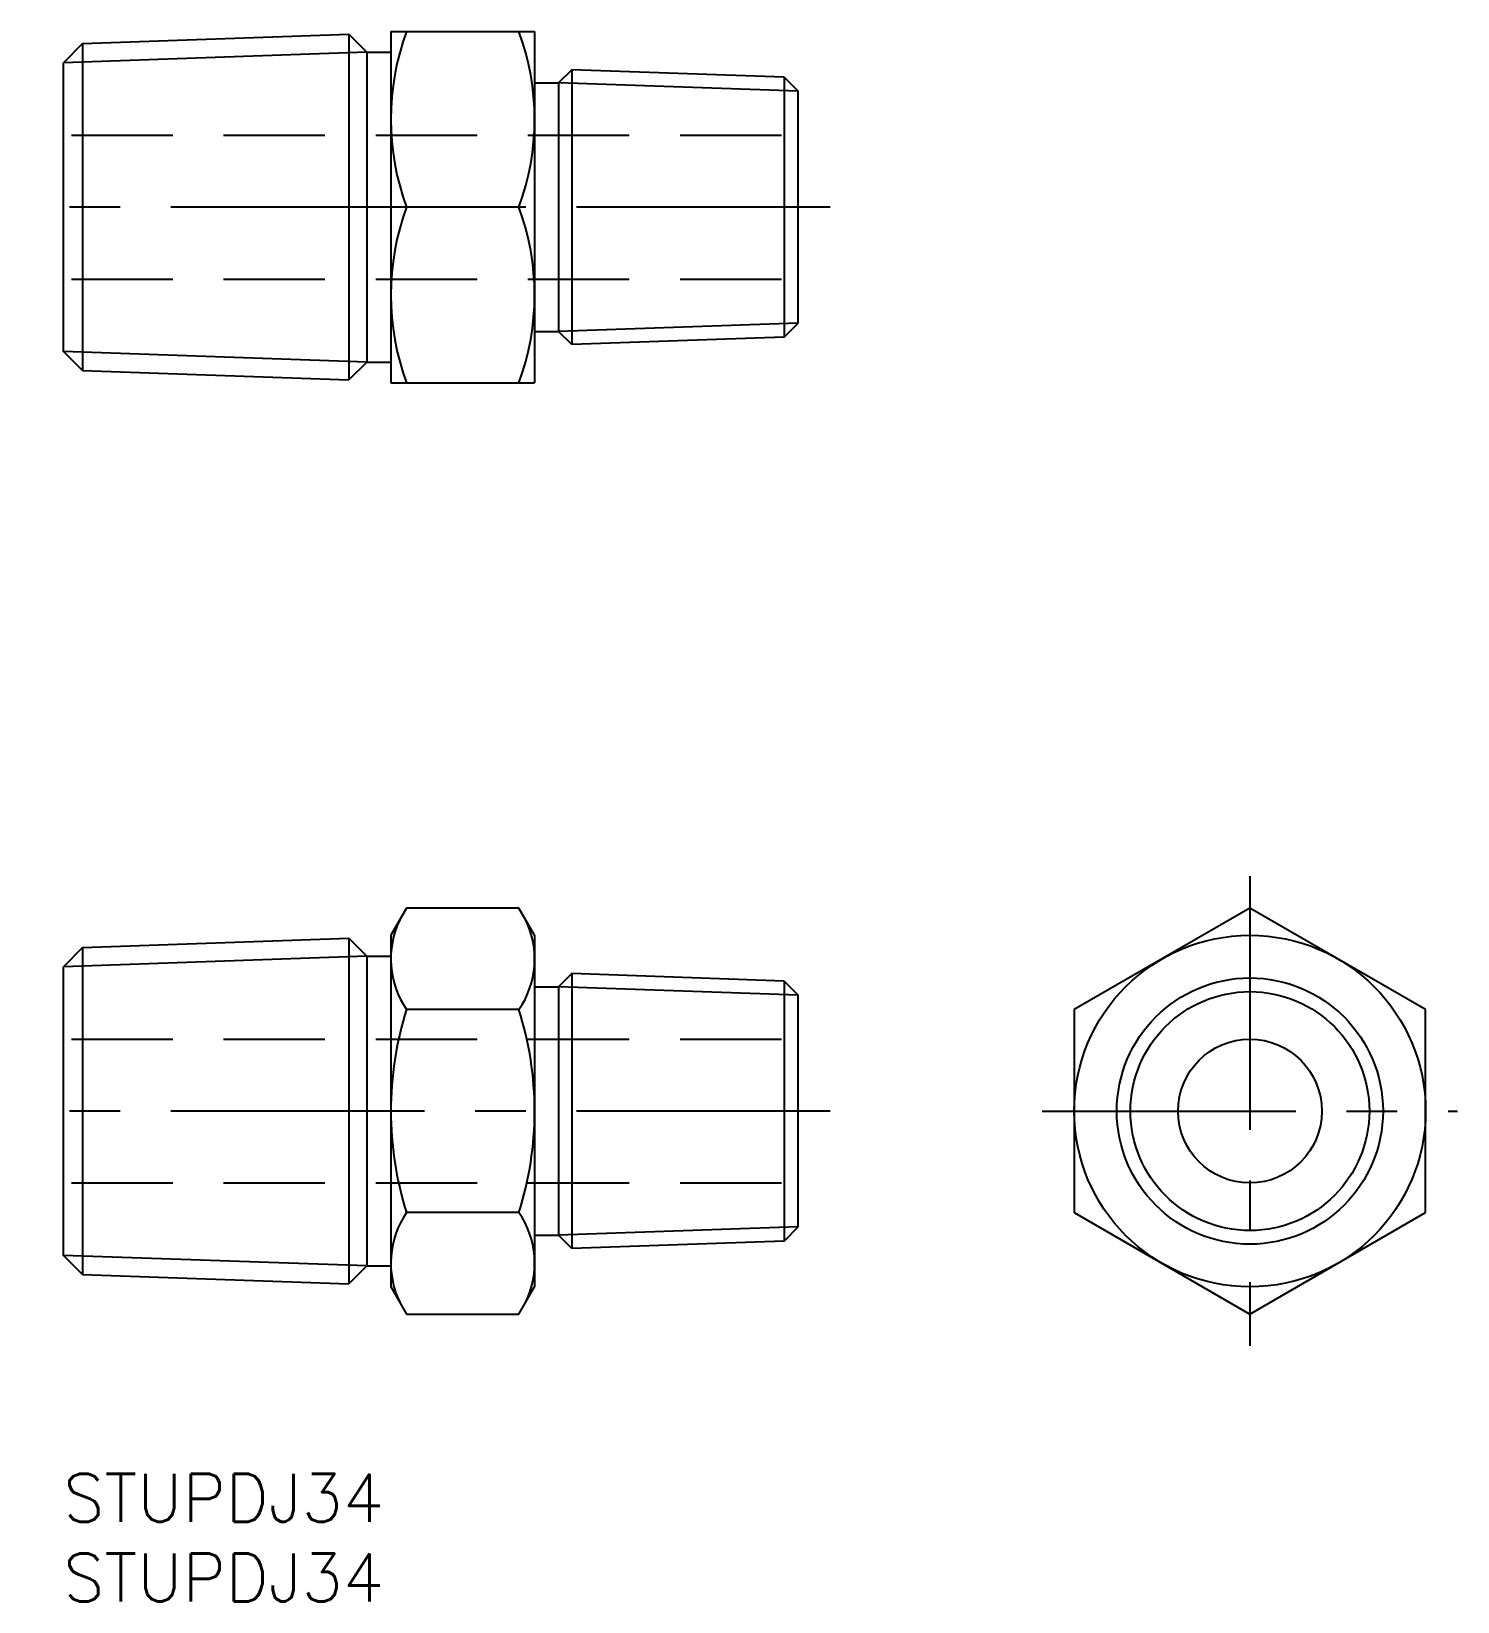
# Model space of a CAD drawing. Extents: x -2 to 87.3, y -8 to 90.3.
import ezdxf

# ---------------------------------------------------------------- set-up
doc = ezdxf.new("R2010")
doc.units = 0
doc.header["$LTSCALE"] = 0.5
doc.linetypes.add('CENTER', pattern=[50.8, 31.75, -6.35, 6.35, -6.35])
doc.linetypes.add('DASHED', pattern=[19.05, 12.7, -6.35])
for name, color, linetype in [('MSM_CENTER', 1, 'CENTER'), ('MSM_CONTINUOUS', 7, 'CONTINUOUS'), ('MSM_DASHED', 4, 'DASHED'), ('MSM_NARROW', 5, 'CONTINUOUS'), ('MSM_PART_NUMBER', 7, 'CONTINUOUS')]:
    doc.layers.add(name, color=color, linetype=linetype)
doc.styles.get("Standard").update_dxf_attribs({"font": 'txt.shx', "height": 3, "bigfont": 'bigfont.shx'})

# ---------------------------------------------------------------- blocks, each defined once
blk = doc.blocks.new('*U10')
at = {"layer": 'MSM_PART_NUMBER'}
blk.add_text('STUPDJ34', height=3, dxfattribs=at).set_placement((0, -3))
blk = doc.blocks.new('*U11')
at = {"layer": 'MSM_PART_NUMBER'}
blk.add_text('STUPDJ34', height=3, dxfattribs=at).set_placement((0, -8))

msp = doc.modelspace()

# ---------------------------------------------------------------- linework, layer by layer
at = {"layer": 'MSM_CENTER'}
for p, q in [((48, 79.279), (-2, 79.279)), ((74.273, 37.403), (74.273, 8)), ((48, 22.702), (-2, 22.702)), ((61.273, 22.702), (87.273, 22.702))]:
    msp.add_line(p, q, dxfattribs=at)
at = {"layer": 'MSM_CONTINUOUS'}
for p, q in [((1.204, 89.514), (0, 88.31)), ((1.204, 89.514), (17.877, 90.096)), ((1.204, 89.514), (1.204, 69.045)), ((19, 88.973), (17.877, 90.096)), ((17.877, 90.096), (17.877, 68.462)), ((20.5, 90.279), (20.5, 68.279)), ((20.5, 90.279), (29.5, 90.279)), ((29.5, 90.279), (29.5, 68.279)), ((19, 88.973), (19, 69.585)), ((19, 88.973), (20.5, 88.973)), ((0, 70.249), (0, 88.31)), ((31.827, 87.884), (31, 87.056)), ((45.113, 87.42), (31.827, 87.884)), ((31.827, 87.884), (31.827, 70.675)), ((29.5, 87.056), (31, 87.056)), ((31, 87.056), (31, 71.502)), ((45.113, 87.42), (45.113, 71.139)), ((45.113, 87.42), (46, 86.533)), ((46, 72.026), (46, 86.533)), ((28.518, 79.279), (21.482, 79.279)), ((45.113, 71.139), (46, 72.026)), ((29.5, 71.502), (31, 71.502)), ((31.827, 70.675), (31, 71.502)), ((45.113, 71.139), (31.827, 70.675)), ((1.204, 69.045), (0, 70.249)), ((1.204, 69.045), (17.877, 68.462)), ((19, 69.585), (17.877, 68.462)), ((19, 69.585), (20.5, 69.585)), ((20.5, 68.279), (29.5, 68.279)), ((21.482, 35.403), (20.5, 33.702)), ((28.518, 35.403), (21.482, 35.403)), ((29.5, 33.702), (28.518, 35.403)), ((74.273, 35.403), (63.273, 29.053)), ((85.273, 29.053), (74.273, 35.403)), ((1.204, 32.936), (17.877, 33.519)), ((19, 32.396), (17.877, 33.519)), ((17.877, 33.519), (17.877, 11.885)), ((20.5, 33.702), (20.5, 11.702)), ((29.5, 33.702), (29.5, 11.702)), ((1.204, 32.936), (0, 31.732)), ((1.204, 32.936), (1.204, 12.467)), ((0, 13.671), (0, 31.732)), ((19, 32.396), (19, 13.008)), ((19, 32.396), (20.5, 32.396)), ((29.5, 30.479), (31, 30.479)), ((31.827, 31.306), (31, 30.479)), ((31, 30.479), (31, 14.925)), ((45.113, 30.842), (31.827, 31.306)), ((31.827, 31.306), (31.827, 14.098)), ((45.113, 30.842), (45.113, 14.561)), ((45.113, 30.842), (46, 29.955)), ((46, 15.448), (46, 29.955)), ((28.518, 29.053), (21.482, 29.053)), ((63.273, 29.053), (63.273, 16.351)), ((85.273, 16.351), (85.273, 29.053)), ((28.518, 16.351), (21.482, 16.351)), ((63.273, 16.351), (74.273, 10)), ((74.273, 10), (85.273, 16.351)), ((29.5, 14.925), (31, 14.925)), ((31.827, 14.098), (31, 14.925)), ((45.113, 14.561), (46, 15.448)), ((45.113, 14.561), (31.827, 14.098)), ((1.204, 12.467), (0, 13.671)), ((19, 13.008), (17.877, 11.885)), ((19, 13.008), (20.5, 13.008)), ((1.204, 12.467), (17.877, 11.885)), ((20.5, 11.702), (21.482, 10)), ((28.518, 10), (29.5, 11.702)), ((21.482, 10), (28.518, 10))]:
    msp.add_line(p, q, dxfattribs=at)
for radius in [11, 8.331, 4.5]:
    msp.add_circle((74.273, 22.702), radius, dxfattribs=at)
for centre, radius, start, end in [((36.386, 84.779), 15.886, 159.74384, 200.25616), ((13.614, 84.779), 15.886, 339.74384, 20.25616), ((36.386, 73.779), 15.886, 159.74384, 200.25616), ((13.614, 73.779), 15.886, 339.74384, 20.25616), ((26.123, 32.228), 5.623, 154.38425, 214.38425), ((23.877, 32.228), 5.623, 325.61575, 25.61575), ((41.518, 22.702), 21.018, 162.41205, 197.58795), ((8.482, 22.702), 21.018, 342.41205, 17.58795), ((26.123, 13.175), 5.623, 145.61575, 205.61575), ((23.877, 13.175), 5.623, 334.38425, 34.38425)]:
    msp.add_arc(centre, radius, start, end, dxfattribs=at)
at = {"layer": 'MSM_DASHED'}
for p, q in [((0.5, 83.779), (45.5, 83.779)), ((0.5, 74.779), (45.5, 74.779)), ((0.5, 27.202), (45.5, 27.202)), ((0.5, 18.202), (45.5, 18.202))]:
    msp.add_line(p, q, dxfattribs=at)
at = {"layer": 'MSM_NARROW'}
for p, q in [((19, 88.973), (0, 88.31)), ((46, 86.533), (31, 87.056)), ((46, 72.026), (31, 71.502)), ((19, 69.585), (0, 70.249)), ((19, 32.396), (0, 31.732)), ((46, 29.955), (31, 30.479)), ((46, 15.448), (31, 14.925)), ((19, 13.008), (0, 13.671))]:
    msp.add_line(p, q, dxfattribs=at)
msp.add_circle((74.273, 22.702), 7.475, dxfattribs=at)

# ---------------------------------------------------------------- block references
at = {"layer": 'MSM_CONTINUOUS'}
for name in ['*U10', '*U11']:
    msp.add_blockref(name, (0, 0), dxfattribs=at)

doc.saveas('drawing.dxf')
